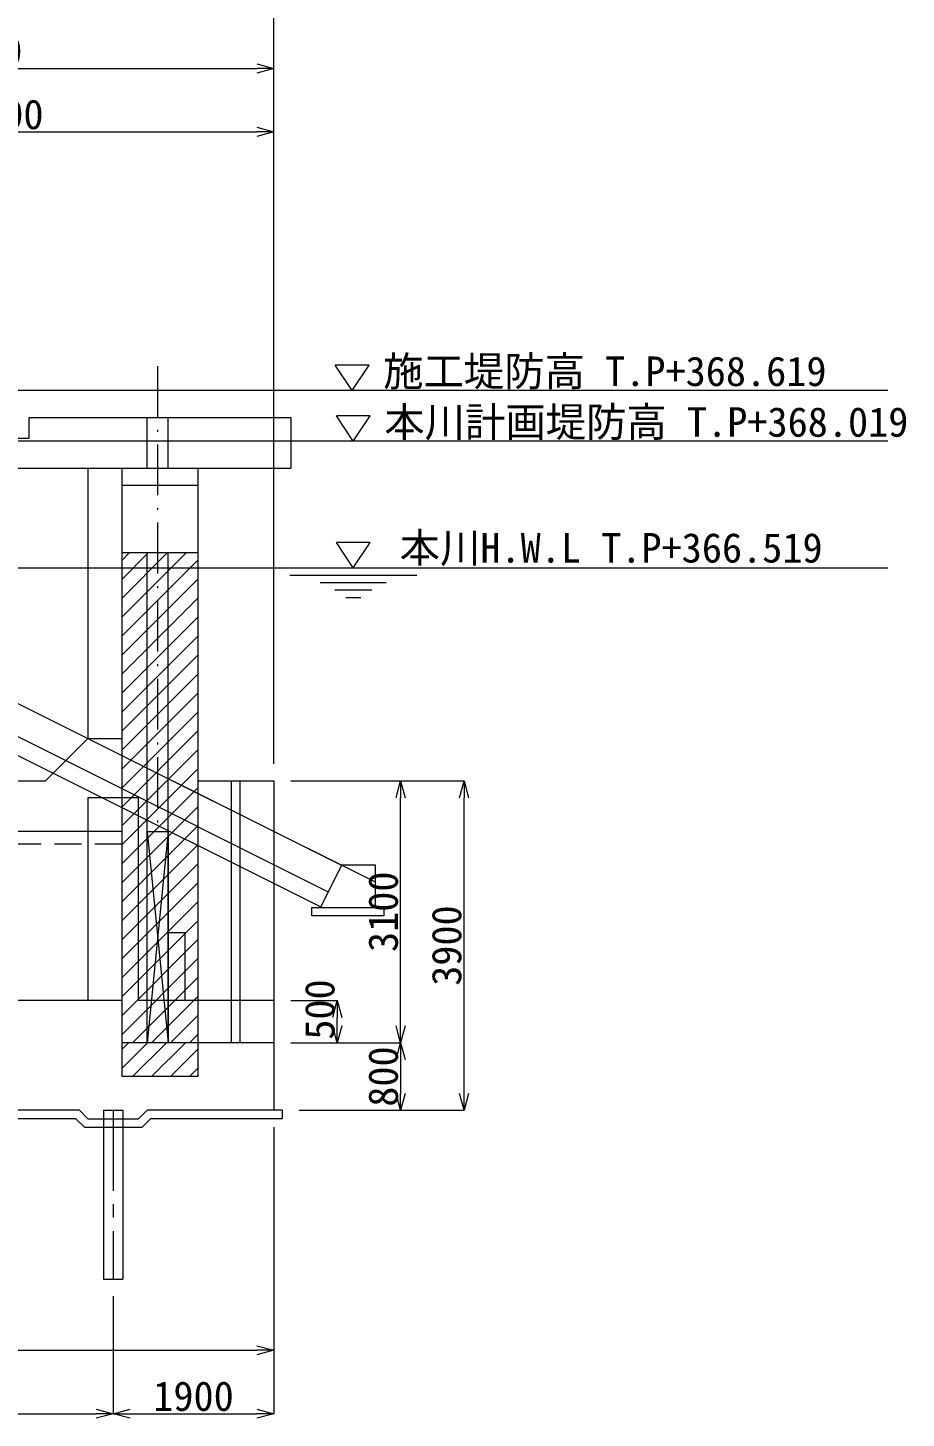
# Model space of a CAD drawing. Extents: x 0 to 319474, y 0 to 59400.
# Drawn here: x 37252 to 47641, y 32999 to 49453 of the extents above; entities that cross this region are included whole.
import ezdxf

# ---------------------------------------------------------------- set-up
doc = ezdxf.new("R2010")
doc.units = 0
doc.header["$LTSCALE"] = 100
for name, pattern in [('CENTER2', [14.2875, 9.525, -1.5875, 1.5875, -1.5875]), ('HIDDEN2', [4.7625, 3.175, -1.5875]), ('SXF_一点短鎖線', [9.25, 6, -1.5, 0.25, -1.5])]:
    doc.linetypes.add(name, pattern=pattern)
for name, color, linetype, lineweight in [('0中心線', 7, 'CENTER2', 5), ('0寸法', 7, 'Continuous', 5), ('0文字', 41, 'Continuous', 5), ('2地盤', 6, 'HIDDEN2', 9), ('2均し基礎コンクリート', 140, 'Continuous', 13), ('2現場打ち・増しコン', 1, 'HIDDEN2', 13), ('2遮水・可とう矢板', 43, 'Continuous', 13)]:
    doc.layers.add(name, color=color, linetype=linetype, lineweight=lineweight)
doc.styles.add('寸法文字', font='MS Gothic.ttf')
doc.dimstyles.new('1／100', dxfattribs={"dimscale": 100, "dimtxt": 3.5, "dimasz": 2, "dimexe": 0, "dimexo": 2, "dimgap": 0.3, "dimtad": 1, "dimdec": 0, "dimzin": 1, "dimdsep": 46, "dimtxsty": '寸法文字', "dimblk": 'OPEN30', "dimcen": 2.5, "dimclrd": 256, "dimclre": 256, "dimclrt": 256, "dimadec": 0, "dimazin": 0, "dimtfac": 1, "dimtdec": 0, "dimtmove": 0, "dimatfit": 3, "dimldrblk": 'OPEN30', "dimfxl": 1, "dimlwd": -1, "dimlwe": -1, "dimarcsym": 0})

# ---------------------------------------------------------------- blocks, each defined once
blk = doc.blocks.new('_Open30')
at = {"color": 0, "linetype": 'ByBlock', "lineweight": -2}
for p, q in [((-1, 0.268), (0, 0)), ((0, 0), (-1, -0.268)), ((0, 0), (-1, 0))]:
    blk.add_line(p, q, dxfattribs=at)
blk = doc.blocks.new('*D16')
at = {"layer": '0寸法', "transparency": 16777216}
for p, q in [((9262, 41242), (9262, 49722)), ((9462, 49722), (39962, 49722)), ((40162, 40742), (40162, 49722))]:
    blk.add_line(p, q, dxfattribs=at)
at = {"layer": 'Defpoints', "color": 0, "transparency": 16777216}
for p in [(40162, 49722), (9262, 41042), (40162, 40542)]:
    blk.add_point(p, dxfattribs=at)
at = {"layer": '0寸法', "transparency": 16777216, "xscale": 200, "yscale": 200, "zscale": 200, "rotation": 180}
blk.add_blockref('_Open30', (9262, 49722), dxfattribs=at)
at = {"layer": '0寸法', "transparency": 16777216, "xscale": 200, "yscale": 200, "zscale": 200}
blk.add_blockref('_Open30', (40162, 49722), dxfattribs=at)
at = {"layer": '0寸法', "transparency": 16777216, "insert": (24712, 49927), "char_height": 350, "attachment_point": 5, "style": '寸法文字'}
blk.add_mtext('30900', dxfattribs=at)
blk = doc.blocks.new('*D21')
at = {"layer": '0寸法', "transparency": 16777216}
for p, q in [((33762, 40742), (33762, 48222)), ((33962, 48222), (39962, 48222)), ((40162, 40742), (40162, 48222))]:
    blk.add_line(p, q, dxfattribs=at)
at = {"layer": 'Defpoints', "color": 0, "linetype": 'ByBlock', "transparency": 16777216}
for p in [(40162, 48222), (33762, 40542), (40162, 40542)]:
    blk.add_point(p, dxfattribs=at)
at = {"layer": '0寸法', "linetype": 'ByBlock', "transparency": 16777216, "xscale": 200, "yscale": 200, "zscale": 200, "rotation": 180}
blk.add_blockref('_Open30', (33762, 48222), dxfattribs=at)
at = {"layer": '0寸法', "linetype": 'ByBlock', "transparency": 16777216, "xscale": 200, "yscale": 200, "zscale": 200}
blk.add_blockref('_Open30', (40162, 48222), dxfattribs=at)
at = {"layer": '0寸法', "linetype": 'ByBlock', "transparency": 16777216, "insert": (36962, 48427), "char_height": 350, "attachment_point": 5, "style": '寸法文字'}
blk.add_mtext('6400', dxfattribs=at)
blk = doc.blocks.new('*D22')
at = {"layer": '0寸法', "transparency": 16777216}
for p, q in [((33262, 40742), (33262, 48972)), ((33462, 48972), (39962, 48972)), ((40162, 40742), (40162, 48972))]:
    blk.add_line(p, q, dxfattribs=at)
at = {"layer": 'Defpoints', "color": 0, "transparency": 16777216}
for p in [(40162, 48972), (33262, 40542), (40162, 40542)]:
    blk.add_point(p, dxfattribs=at)
at = {"layer": '0寸法', "transparency": 16777216, "xscale": 200, "yscale": 200, "zscale": 200, "rotation": 180}
blk.add_blockref('_Open30', (33262, 48972), dxfattribs=at)
at = {"layer": '0寸法', "transparency": 16777216, "xscale": 200, "yscale": 200, "zscale": 200}
blk.add_blockref('_Open30', (40162, 48972), dxfattribs=at)
at = {"layer": '0寸法', "transparency": 16777216, "insert": (36712, 49177), "char_height": 350, "attachment_point": 5, "style": '寸法文字'}
blk.add_mtext('6900', dxfattribs=at)
blk = doc.blocks.new('*D56')
at = {"layer": '0寸法', "transparency": 16777216}
for p, q in [((30879, 37312), (30879, 33802)), ((40162, 36442), (40162, 33802)), ((31079, 33802), (39962, 33802))]:
    blk.add_line(p, q, dxfattribs=at)
at = {"layer": 'Defpoints', "color": 0, "transparency": 16777216}
for p in [(30879, 37512), (40162, 36642), (40162, 33802)]:
    blk.add_point(p, dxfattribs=at)
at = {"layer": '0寸法', "transparency": 16777216, "xscale": 200, "yscale": 200, "zscale": 200, "rotation": 180}
blk.add_blockref('_Open30', (30879, 33802), dxfattribs=at)
at = {"layer": '0寸法', "transparency": 16777216, "xscale": 200, "yscale": 200, "zscale": 200}
blk.add_blockref('_Open30', (40162, 33802), dxfattribs=at)
at = {"layer": '0寸法', "transparency": 16777216, "insert": (35521, 34007), "char_height": 350, "attachment_point": 5, "style": '寸法文字'}
blk.add_mtext('9283', dxfattribs=at)
blk = doc.blocks.new('*D58')
at = {"layer": '0寸法', "transparency": 16777216}
for p, q in [((40162, 36442), (40162, 33052)), ((38262, 34442), (38262, 33052)), ((38462, 33052), (39962, 33052))]:
    blk.add_line(p, q, dxfattribs=at)
at = {"layer": 'Defpoints', "color": 0, "transparency": 16777216}
for p in [(40162, 36642), (38262, 34642), (40162, 33052)]:
    blk.add_point(p, dxfattribs=at)
at = {"layer": '0寸法', "transparency": 16777216, "xscale": 200, "yscale": 200, "zscale": 200, "rotation": 180}
blk.add_blockref('_Open30', (38262, 33052), dxfattribs=at)
at = {"layer": '0寸法', "transparency": 16777216, "xscale": 200, "yscale": 200, "zscale": 200}
blk.add_blockref('_Open30', (40162, 33052), dxfattribs=at)
at = {"layer": '0寸法', "transparency": 16777216, "insert": (39212, 33257), "char_height": 350, "attachment_point": 5, "style": '寸法文字'}
blk.add_mtext('1900', dxfattribs=at)
blk = doc.blocks.new('*D62')
at = {"layer": '0寸法', "transparency": 16777216}
for p, q in [((40362, 40542), (42412, 40542)), ((42412, 36842), (42412, 40342)), ((40462, 36642), (42412, 36642))]:
    blk.add_line(p, q, dxfattribs=at)
at = {"layer": 'Defpoints', "color": 0, "transparency": 16777216}
for p in [(40162, 40542), (42412, 40542), (40262, 36642)]:
    blk.add_point(p, dxfattribs=at)
at = {"layer": '0寸法', "transparency": 16777216, "xscale": 200, "yscale": 200, "zscale": 200}
for p, rotation in [((42412, 40542), 90), ((42412, 36642), 270)]:
    blk.add_blockref('_Open30', p, dxfattribs=dict(at, rotation=rotation))
at = {"layer": '0寸法', "transparency": 16777216, "insert": (42207, 38592), "char_height": 350, "attachment_point": 5, "rotation": 90, "style": '寸法文字'}
blk.add_mtext('3900', dxfattribs=at)
blk = doc.blocks.new('*D63')
at = {"layer": '0寸法', "transparency": 16777216}
for p, q in [((40362, 40542), (41662, 40542)), ((41662, 37642), (41662, 40342)), ((40362, 37442), (41662, 37442))]:
    blk.add_line(p, q, dxfattribs=at)
at = {"layer": 'Defpoints', "color": 0, "transparency": 16777216}
for p in [(40162, 40542), (41662, 40542), (40162, 37442)]:
    blk.add_point(p, dxfattribs=at)
at = {"layer": '0寸法', "transparency": 16777216, "xscale": 200, "yscale": 200, "zscale": 200}
for p, rotation in [((41662, 40542), 90), ((41662, 37442), 270)]:
    blk.add_blockref('_Open30', p, dxfattribs=dict(at, rotation=rotation))
at = {"layer": '0寸法', "transparency": 16777216, "insert": (41457, 38992), "char_height": 350, "attachment_point": 5, "rotation": 90, "style": '寸法文字'}
blk.add_mtext('3100', dxfattribs=at)
blk = doc.blocks.new('*D64')
at = {"layer": '0寸法', "transparency": 16777216}
for p, q in [((40362, 37442), (41662, 37442)), ((41662, 37242), (41662, 36842)), ((40462, 36642), (41662, 36642))]:
    blk.add_line(p, q, dxfattribs=at)
at = {"layer": 'Defpoints', "color": 0, "transparency": 16777216}
for p in [(40162, 37442), (40262, 36642), (41662, 36642)]:
    blk.add_point(p, dxfattribs=at)
at = {"layer": '0寸法', "transparency": 16777216, "xscale": 200, "yscale": 200, "zscale": 200}
for p, rotation in [((41662, 37442), 90), ((41662, 36642), 270)]:
    blk.add_blockref('_Open30', p, dxfattribs=dict(at, rotation=rotation))
at = {"layer": '0寸法', "transparency": 16777216, "insert": (41457, 37042), "char_height": 350, "attachment_point": 5, "rotation": 90, "style": '寸法文字'}
blk.add_mtext('800', dxfattribs=at)
blk = doc.blocks.new('*D65')
at = {"layer": '0寸法', "transparency": 16777216}
for p, q in [((40362, 37942), (40912, 37942)), ((40912, 37642), (40912, 37742)), ((40362, 37442), (40912, 37442))]:
    blk.add_line(p, q, dxfattribs=at)
at = {"layer": 'Defpoints', "color": 0, "transparency": 16777216}
for p in [(40162, 37942), (40912, 37942), (40162, 37442)]:
    blk.add_point(p, dxfattribs=at)
at = {"layer": '0寸法', "transparency": 16777216, "xscale": 200, "yscale": 200, "zscale": 200}
for p, rotation in [((40912, 37942), 90), ((40912, 37442), 270)]:
    blk.add_blockref('_Open30', p, dxfattribs=dict(at, rotation=rotation))
at = {"layer": '0寸法', "transparency": 16777216, "insert": (40707, 37835), "char_height": 350, "attachment_point": 5, "rotation": 90, "style": '寸法文字'}
blk.add_mtext('500', dxfattribs=at)
blk = doc.blocks.new('*D154')
at = {"layer": '0寸法', "transparency": 16777216}
for p, q in [((28953, 35112), (28953, 33052)), ((38262, 34442), (38262, 33052)), ((29153, 33052), (38062, 33052))]:
    blk.add_line(p, q, dxfattribs=at)
at = {"layer": 'Defpoints', "color": 0, "transparency": 16777216}
for p in [(28953, 35312), (38262, 34642), (38262, 33052)]:
    blk.add_point(p, dxfattribs=at)
at = {"layer": '0寸法', "transparency": 16777216, "xscale": 200, "yscale": 200, "zscale": 200, "rotation": 180}
blk.add_blockref('_Open30', (28953, 33052), dxfattribs=at)
at = {"layer": '0寸法', "transparency": 16777216, "xscale": 200, "yscale": 200, "zscale": 200}
blk.add_blockref('_Open30', (38262, 33052), dxfattribs=at)
at = {"layer": '0寸法', "transparency": 16777216, "insert": (33608, 33257), "char_height": 350, "attachment_point": 5, "style": '寸法文字'}
blk.add_mtext('9309', dxfattribs=at)

msp = doc.modelspace()

# ---------------------------------------------------------------- hatches: boundary and pattern name
at = {"layer": '2現場打ち・増しコン', "linetype": 'Continuous'}
h = msp.add_hatch(dxfattribs=at)
h.set_pattern_fill('ANSI31', color=256, scale=50)
h.set_pattern_definition([(45, (-39022.8, 233151.9), (-112.2532, 112.2532), [])])
h.paths.add_polyline_path([(39262.5, 37442.1), (39262.5, 43242.1), (38362.5, 43242.1), (38362.5, 37442.1)])
h = msp.add_hatch(dxfattribs=at)
h.set_pattern_fill('ANSI31', color=256, scale=50)
h.set_pattern_definition([(45, (-39022.8, 232751.9), (-112.2532, 112.2532), [])])
h.paths.add_polyline_path([(39262.5, 37042.1), (39262.5, 37442.1), (38362.5, 37442.1), (38362.5, 37042.1)])

# ---------------------------------------------------------------- linework, layer by layer
at = {"layer": '0中心線', "linetype": 'SXF_一点短鎖線'}
msp.add_line((38787.5, 45447.1), (38787.5, 39942.1), dxfattribs=at)
at = {"layer": '0中心線'}
msp.add_line((38262.5, 36642.1), (38262.5, 34642.1), dxfattribs=at)
at = {"layer": '0寸法', "linetype": 'Continuous'}
for p, q in [((41288.5, 45461.1), (40888.5, 45461.1)), ((41088.5, 45161.1), (40888.5, 45461.1)), ((41088.5, 45161.1), (41288.5, 45461.1)), ((47424.4, 45161.1), (30638.1, 45161.1)), ((41301.7, 44861.1), (40901.7, 44861.1)), ((41101.7, 44561.1), (40901.7, 44861.1)), ((41101.7, 44561.1), (41301.7, 44861.1)), ((47424.4, 44561.1), (31497.2, 44561.1))]:
    msp.add_line(p, q, dxfattribs=at)
at = {"layer": '0寸法'}
for p, q in [((41301.7, 43361.1), (40901.7, 43361.1)), ((41101.7, 43061.1), (40901.7, 43361.1)), ((41101.7, 43061.1), (41301.7, 43361.1)), ((32694.6, 43061.1), (47424.4, 43061.1)), ((41851.7, 42973.1), (40351.7, 42973.1)), ((41491.7, 42885.1), (40711.7, 42885.1)), ((41321.7, 42797.1), (40881.7, 42797.1)), ((41189.7, 42709.1), (41013.7, 42709.1))]:
    msp.add_line(p, q, dxfattribs=at)
at = {"layer": '2地盤', "linetype": 'Continuous', "ltscale": 0.2}
for p, q in [((37962.5, 41042.1), (40962.5, 39542.1)), ((37700.9, 40781.5), (40805.9, 39229)), ((37551.8, 40632.5), (40716.5, 39050.2))]:
    msp.add_line(p, q, dxfattribs=at)
at = {"layer": '2地盤', "linetype": 'Continuous'}
for points in [[(41362.5, 39342.1), (38164.5, 40941.1), (30924.4, 44561.1), (23924.5, 44561.1), (9262.5, 40598.4)], [(32784.1, 43240), (32694.6, 43061.1), (37551.8, 40632.5)]]:
    msp.add_lwpolyline(points, dxfattribs=at)
at = {"layer": '2地盤', "linetype": 'Continuous', "ltscale": 0.2}
for points in [[(32940.6, 43553), (32784.1, 43240), (37700.9, 40781.5)], [(41362.5, 39042.1), (41462.5, 39042.1), (41462.5, 38942.1), (41362.5, 38942.1), (40712.5, 38942.1), (40612.5, 38942.1), (40612.5, 39042.1), (40712.5, 39042.1)]]:
    msp.add_lwpolyline(points, dxfattribs=at)
msp.add_lwpolyline([(41362.5, 39042.1), (41362.5, 39542.1), (40962.5, 39542.1), (40712.5, 39042.1)], close=True, dxfattribs=at)
at = {"layer": '2均し基礎コンクリート'}
for p, q in [((37821, 36542.1), (33162.2, 36542.1)), ((37821, 36542.1), (37921, 36442.1)), ((38603.9, 36442.1), (38703.9, 36542.1)), ((40262.5, 36542.1), (38703.9, 36542.1)), ((40262.5, 36642.1), (40162.5, 36642.1)), ((40262.5, 36642.1), (40262.5, 36542.1)), ((37921, 36442.1), (38603.9, 36442.1))]:
    msp.add_line(p, q, dxfattribs=at)
at = {"layer": '2現場打ち・増しコン', "linetype": 'Continuous'}
for p, q in [((37262.5, 44842.1), (40362.5, 44842.1)), ((37262.5, 44842.1), (37262.5, 44597.1)), ((40362.5, 44842.1), (40362.5, 44242.1)), ((36762.5, 44597.1), (37262.5, 44597.1)), ((36762.5, 44242.1), (40362.5, 44242.1)), ((37962.5, 44242.1), (37962.5, 41042.1)), ((38362.5, 44242.1), (38362.5, 37042.1)), ((39262.5, 44242.1), (39262.5, 37042.1)), ((38362.5, 44042.1), (39262.5, 44042.1)), ((38362.5, 43242.1), (39262.5, 43242.1)), ((38662.5, 37442.1), (38662.5, 43242.1)), ((38912.5, 37442.1), (38912.5, 43242.1)), ((37962.5, 41042.1), (37462.5, 40542.1)), ((37962.5, 41042.1), (38362.5, 41042.1)), ((33262.2, 40542.1), (37462.5, 40542.1)), ((39262.5, 40542.1), (39262.5, 37042.1)), ((39262.5, 40542.1), (40162.5, 40542.1)), ((39662.5, 37442.1), (39662.5, 40542.1)), ((39762.5, 37442.1), (39762.5, 40542.1)), ((40162.5, 40542.1), (40162.5, 36642.1)), ((38362.5, 39942.1), (33762.2, 39942.1)), ((38662.5, 39942.1), (38912.5, 37442.1)), ((38912.5, 39942.1), (38662.5, 37442.1)), ((39112.5, 38742.1), (38912.5, 38742.1)), ((39112.5, 37942.1), (39112.5, 38742.1)), ((38362.5, 37942.1), (33762.2, 37942.1)), ((40162.5, 37442.1), (39262.5, 37442.1)), ((39262.5, 37042.1), (38362.5, 37042.1)), ((37862.5, 36642.1), (33262.2, 36642.1)), ((37862.5, 36642.1), (37962.5, 36542.1)), ((37962.5, 36542.1), (38562.5, 36542.1)), ((38562.5, 36542.1), (38662.5, 36642.1)), ((40162.5, 36642.1), (38662.5, 36642.1))]:
    msp.add_line(p, q, dxfattribs=at)
at = {"layer": '2現場打ち・増しコン', "linetype": 'Continuous', "ltscale": 0.2}
for p, q in [((38662.5, 44242.1), (38662.5, 44842.1)), ((38912.5, 44242.1), (38912.5, 44842.1))]:
    msp.add_line(p, q, dxfattribs=at)
at = {"layer": '2現場打ち・増しコン', "linetype": 'HIDDEN2', "lineweight": 9}
msp.add_line((38362.5, 39792.1), (33762.2, 39792.1), dxfattribs=at)
at = {"layer": '2現場打ち・増しコン', "linetype": 'Continuous', "ltscale": 1500}
msp.add_line((39262.5, 37442.1), (38362.5, 37442.1), dxfattribs=at)
at = {"layer": '2現場打ち・増しコン', "linetype": 'Continuous', "ltscale": 0.2}
msp.add_lwpolyline([(40162.5, 37942.1), (38562.5, 37942.1), (38562.5, 40342.1), (37962.5, 40342.1), (37962.5, 37942.1)], dxfattribs=at)
at = {"layer": '2現場打ち・増しコン', "linetype": 'Continuous'}
msp.add_lwpolyline([(38662.5, 37442.1), (38662.5, 39942.1), (38912.5, 39942.1), (38912.5, 37442.1)], close=True, dxfattribs=at)
at = {"layer": '2遮水・可とう矢板'}
for p, q in [((38147.5, 36642.1), (38147.5, 34642.1)), ((38147.5, 36642.1), (38377.5, 36642.1)), ((38377.5, 36642.1), (38377.5, 34642.1)), ((38147.5, 34642.1), (38377.5, 34642.1))]:
    msp.add_line(p, q, dxfattribs=at)

# ---------------------------------------------------------------- texts
at = {"layer": '0文字', "ltscale": 0.01, "style": '寸法文字'}
for s, p in [('施工堤防高 T.P+368.619', (41454.8, 45213.7)), ('本川計画堤防高 T.P+368.019', (41468.1, 44613.7)), ('本川H.W.L T.P+366.519', (41650.1, 43124.6))]:
    msp.add_text(s, height=350, dxfattribs=at).set_placement(p)

# ---------------------------------------------------------------- dimensions: what is measured, and where the dimension line sits
at = {"layer": '0寸法'}
for base, p1, p2, picture, middle in [((40162.5, 49722.1), (9262.2, 41042.1), (40162.5, 40542.1), '*D16', (24712.3, 49927.1)), ((40162.5, 48972.1), (33262.2, 40542.1), (40162.5, 40542.1), '*D22', (36712.3, 49177.1)), ((40162.5, 33802.1), (30879.2, 37512.1), (40162.5, 36642.1), '*D56', (35520.8, 34007.1)), ((40162.5, 33052.1), (38262.5, 34642.1), (40162.5, 36642.1), '*D58', (39212.5, 33257.1))]:
    dim = msp.add_linear_dim(base=base, p1=p1, p2=p2, dimstyle='1／100', override={"dimtxsty": '寸法文字'}, dxfattribs=at)
    dim.commit()
    dim.dimension.update_dxf_attribs({"geometry": picture, "text_midpoint": middle})
at = {"layer": '0寸法', "linetype": 'ByBlock'}
dim = msp.add_linear_dim(base=(40162.5, 48222.1), p1=(33762.2, 40542.1), p2=(40162.5, 40542.1), dimstyle='1／100', override={"dimtxsty": '寸法文字'}, dxfattribs=at)
dim.commit()
dim.dimension.update_dxf_attribs({"geometry": '*D21', "text_midpoint": (36962.3, 48427.1)})
at = {"layer": '0寸法'}
for base, p1, p2, picture, middle in [((42412.5, 40542.1), (40262.5, 36642.1), (40162.5, 40542.1), '*D62', (42207.5, 38592.1)), ((41662.5, 40542.1), (40162.5, 37442.1), (40162.5, 40542.1), '*D63', (41457.5, 38992.1)), ((41662.5, 36642.1), (40162.5, 37442.1), (40262.5, 36642.1), '*D64', (41457.5, 37042.1))]:
    dim = msp.add_linear_dim(base=base, p1=p1, p2=p2, angle=90, dimstyle='1／100', override={"dimtxsty": '寸法文字'}, dxfattribs=at)
    dim.commit()
    dim.dimension.update_dxf_attribs({"geometry": picture, "text_midpoint": middle})
dim = msp.add_linear_dim(base=(40912.5, 37942.1), p1=(40162.5, 37442.1), p2=(40162.5, 37942.1), angle=90, dimstyle='1／100', override={"dimtxsty": '寸法文字', "dimtmove": 2}, dxfattribs=at)
dim.commit()
dim.dimension.update_dxf_attribs({"geometry": '*D65', "text_midpoint": (40707.5, 37835.5), "dimtype": 160})
dim = msp.add_linear_dim(base=(38262.5, 33052.1), p1=(28953.2, 35312.1), p2=(38262.5, 34642.1), dimstyle='1／100', dxfattribs=at)
dim.commit()
dim.dimension.update_dxf_attribs({"geometry": '*D154', "text_midpoint": (33607.8, 33257.1)})

doc.saveas('drawing.dxf')
